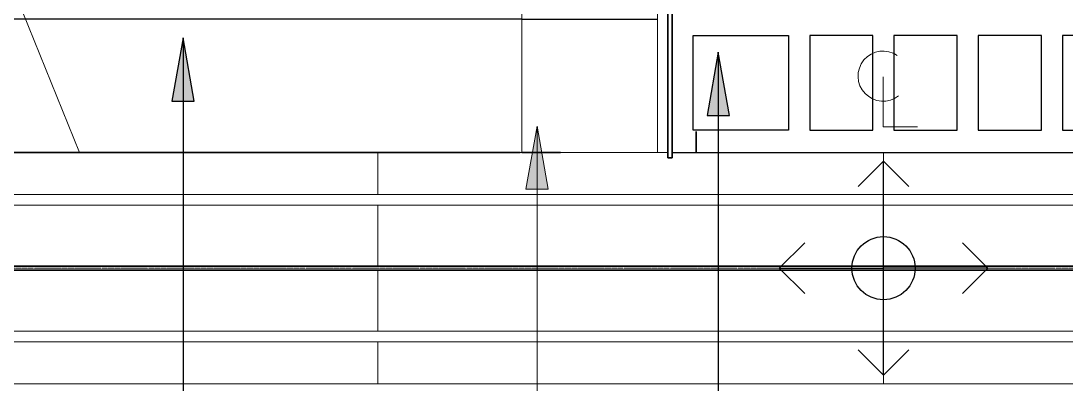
# Model space of a CAD drawing. Header units: millimetres. Extents: x -794868 to -715506, y -16735 to 22434.
# Drawn here: x -765878 to -760915, y 3028 to 4754 of the extents above; entities that cross this region are included whole.
import ezdxf
from ezdxf.xclip import XClip

# ---------------------------------------------------------------- set-up
doc = ezdxf.new("R2010")
doc.units = ezdxf.units.MM
doc.header["$XCLIPFRAME"] = 0
doc.linetypes.add('- SOM Dash 1_8_', pattern=[4.7625, 3.175, -1.5875])
doc.linetypes.add('DPA_Grid _ Level 100', pattern=[10, 5.5, -1.6, 1.3, -1.6])
doc.layers.add('000 - WIPEOUT', color=250, linetype='Continuous')
doc.layers.add('A11_ALU.SOLID SHEET', color=2, linetype='Continuous')
for name, color, linetype, lineweight in [('A-ANNO-NOTE', 3, 'Continuous', 25), ('A-CLNG', 2, 'Continuous', 9), ('A-CLNG-PATT', 2, 'Continuous', 9), ('A-DETL-GENF', 2, 'Continuous', 9), ('A-GLAZ-CURT', 2, 'Continuous', 9), ('G-ANNO-TEXT', 3, 'Continuous', 9), ('I-WALL-E', 2, 'Continuous', 35), ('S-GRID', 251, 'Continuous', 9), ('WALL-E', 2, 'Continuous', 35)]:
    doc.layers.add(name, color=color, linetype=linetype, lineweight=lineweight)

# ---------------------------------------------------------------- blocks, each defined once
blk = doc.blocks.new('Arrow-Stair_Ramp-Direction _EWP-Down_ - Arrow Stair Line-18595208-4262-01 ENLARGED UPPER PLATFORM LEVEL - REFLECTED CEILING PLAN - SHEET 3')
at = {"layer": 'A-DETL-GENF', "lineweight": 9}
for q in [(1796.3, 2632.5), (-304.8, 750), (1796.6, -1132.5)]:
    blk.add_line((2553.9, 750), q, dxfattribs=at)
blk.add_circle((-304.8, 750), 30, dxfattribs=at)
blk = doc.blocks.new('M_Centreline - Centreline-12570908-4262-01 ENLARGED UPPER PLATFORM LEVEL - REFLECTED CEILING PLAN - SHEET 3')
at = {"layer": 'A-ANNO-NOTE', "lineweight": 18}
for p, q in [((-0.011, 0.592), (-0.011, -1.789)), ((-0.011, -1.789), (1.619, -1.789))]:
    blk.add_line(p, q, dxfattribs=at)
blk.add_arc((-0.011, 0.627), 1.191, 55.7755, 308.0372, dxfattribs=at)
blk = doc.blocks.new('DPA_AN_Setting out - Center-8732820-4262-01 ENLARGED UPPER PLATFORM LEVEL - REFLECTED CEILING PLAN - SHEET 3')
at = {"layer": 'A-ANNO-NOTE'}
for p, q in [((-1.206, 3.877), (0, 5.083)), ((1.206, 3.877), (0, 5.083)), ((0, 0), (0, 5.083)), ((-3.744, 1.206), (-4.95, 0)), ((3.744, 1.206), (4.95, 0)), ((-3.744, -1.206), (-4.95, 0)), ((-4.95, 0), (0, 0)), ((4.95, 0), (0, 0)), ((3.744, -1.206), (4.95, 0)), ((0, -5.083), (0, 0)), ((-1.206, -3.877), (0, -5.083)), ((1.206, -3.877), (0, -5.083))]:
    blk.add_line(p, q, dxfattribs=at)
blk.add_circle((0, 0), 1.5, dxfattribs=at)
blk = doc.blocks.new('*U1978')
at = {"layer": 'S-GRID', "linetype": 'DPA_Grid _ Level 100'}
blk.add_line((23665.1, 0), (-49286.1, 0), dxfattribs=at)
blk = doc.blocks.new('System Panel - DPA-AR_Metal Ceiling Rectangular Panel-13139266-4262-01 ENLARGED UPPER PLATFORM LEVEL - REFLECTED CEILING PLAN - SHEET 3')
at = {"layer": 'A-GLAZ-CURT'}
for p, q in [((-786982.4, 4129), (-789107.4, 4129)), ((-789107.4, 4129), (-789107.4, 3929)), ((-789107.4, 3929), (-789107.4, 4129)), ((-789107.4, 4129), (-786982.4, 4129)), ((-786982.4, 3929), (-786982.4, 4129)), ((-786982.4, 4129), (-786982.4, 3929)), ((-789107.4, 3929), (-786982.4, 3929)), ((-786982.4, 3929), (-789107.4, 3929))]:
    blk.add_line(p, q, dxfattribs=at)
blk = doc.blocks.new('System Panel - DPA-AR_Metal Ceiling Rectangular Panel-V23-4262-01 ENLARGED UPPER PLATFORM LEVEL - REFLECTED CEILING PLAN - SHEET 3')
at = {"layer": 'A-GLAZ-CURT'}
for p, q in [((-763507.2, 4129), (-764182.4, 4129)), ((-764182.4, 4129), (-764182.4, 3929)), ((-764182.4, 3929), (-764182.4, 4129)), ((-764182.4, 4129), (-762805.8, 4129)), ((-762805.8, 4129), (-763498.6, 4129)), ((-761782.4, 4129), (-762785.8, 4129)), ((-762785.8, 4129), (-761782.4, 4129)), ((-761782.4, 3929), (-761782.4, 4129)), ((-761782.4, 4129), (-761782.4, 3929)), ((-764182.4, 3929), (-761782.4, 3929)), ((-761782.4, 3929), (-764182.4, 3929))]:
    blk.add_line(p, q, dxfattribs=at)
blk = doc.blocks.new('System Panel - DPA-AR_Metal Ceiling Rectangular Panel-13139259-4262-01 ENLARGED UPPER PLATFORM LEVEL - REFLECTED CEILING PLAN - SHEET 3')
at = {"layer": 'A-GLAZ-CURT'}
for p, q in [((-741107.4, 4129), (-743507.4, 4129)), ((-743507.4, 4129), (-743507.4, 3929)), ((-743507.4, 3929), (-743507.4, 4129)), ((-743507.4, 4129), (-741107.4, 4129)), ((-741107.4, 3929), (-741107.4, 4129)), ((-741107.4, 4129), (-741107.4, 3929)), ((-743507.4, 3929), (-741107.4, 3929)), ((-741107.4, 3929), (-743507.4, 3929))]:
    blk.add_line(p, q, dxfattribs=at)
blk = doc.blocks.new('System Panel - DPA-AR_Metal Ceiling Rectangular Panel-V24-4262-01 ENLARGED UPPER PLATFORM LEVEL - REFLECTED CEILING PLAN - SHEET 3')
at = {"layer": 'A-GLAZ-CURT'}
for p, q in [((-764182.4, 3879), (-766307.4, 3879)), ((-766307.4, 3879), (-766307.4, 3279)), ((-766307.4, 3279), (-766307.4, 3879)), ((-766307.4, 3879), (-764182.4, 3879)), ((-764182.4, 3589), (-764182.4, 3879)), ((-764182.4, 3879), (-764182.4, 3589)), ((-764182.4, 3279), (-764182.4, 3569)), ((-764182.4, 3569), (-764182.4, 3279)), ((-766307.4, 3279), (-764182.4, 3279)), ((-764182.4, 3279), (-766307.4, 3279))]:
    blk.add_line(p, q, dxfattribs=at)
blk = doc.blocks.new('System Panel - DPA-AR_Metal Ceiling Rectangular Panel-V25-4262-01 ENLARGED UPPER PLATFORM LEVEL - REFLECTED CEILING PLAN - SHEET 3')
at = {"layer": 'A-GLAZ-CURT'}
for p, q in [((-761782.4, 3879), (-764182.4, 3879)), ((-764182.4, 3879), (-764182.4, 3589)), ((-764182.4, 3589), (-764182.4, 3879)), ((-764182.4, 3879), (-761782.4, 3879)), ((-761782.4, 3589), (-761782.4, 3879)), ((-761782.4, 3879), (-761782.4, 3589)), ((-764182.4, 3569), (-764182.4, 3279)), ((-764182.4, 3279), (-764182.4, 3569)), ((-761782.4, 3279), (-761782.4, 3569)), ((-761782.4, 3569), (-761782.4, 3279)), ((-764182.4, 3279), (-761782.4, 3279)), ((-761782.4, 3279), (-764182.4, 3279))]:
    blk.add_line(p, q, dxfattribs=at)
blk = doc.blocks.new('*U685')
at = {"layer": 'A-CLNG'}
for p, q in [((-18816.2, 550), (-18816.2, 4315)), ((-18816.2, 4315), (-18816.2, 549.8)), ((-18816.2, 4314.9), (-18816.2, 550)), ((-18816.2, 550), (-18816.2, 4314.9)), ((-18173.4, 550), (-18173.4, 4314.9)), ((-18173.4, 4314.9), (-18173.4, 550)), ((-18816.2, 550), (-18173.4, 550)), ((-18173.4, 550), (-18816.2, 550))]:
    blk.add_line(p, q, dxfattribs=at)
at = {"layer": 'A-GLAZ-CURT'}
for name, p in [('System Panel - DPA-AR_Metal Ceiling Rectangular Panel-13139266-4262-01 ENLARGED UPPER PLATFORM LEVEL - REFLECTED CEILING PLAN - SHEET 3', (767482.4, -3579)), ('System Panel - DPA-AR_Metal Ceiling Rectangular Panel-V23-4262-01 ENLARGED UPPER PLATFORM LEVEL - REFLECTED CEILING PLAN - SHEET 3', (744682.4, -3579)), ('System Panel - DPA-AR_Metal Ceiling Rectangular Panel-13139259-4262-01 ENLARGED UPPER PLATFORM LEVEL - REFLECTED CEILING PLAN - SHEET 3', (726407.4, -3579)), ('System Panel - DPA-AR_Metal Ceiling Rectangular Panel-V24-4262-01 ENLARGED UPPER PLATFORM LEVEL - REFLECTED CEILING PLAN - SHEET 3', (744682.4, -3579)), ('System Panel - DPA-AR_Metal Ceiling Rectangular Panel-V25-4262-01 ENLARGED UPPER PLATFORM LEVEL - REFLECTED CEILING PLAN - SHEET 3', (744682.4, -3579)), ('System Panel - DPA-AR_Metal Ceiling Rectangular Panel-V25-4262-01 ENLARGED UPPER PLATFORM LEVEL - REFLECTED CEILING PLAN - SHEET 3', (747082.4, -3579)), ('System Panel - DPA-AR_Metal Ceiling Rectangular Panel-13139266-4262-01 ENLARGED UPPER PLATFORM LEVEL - REFLECTED CEILING PLAN - SHEET 3', (767482.4, -4479)), ('System Panel - DPA-AR_Metal Ceiling Rectangular Panel-13139259-4262-01 ENLARGED UPPER PLATFORM LEVEL - REFLECTED CEILING PLAN - SHEET 3', (724007.4, -4479)), ('System Panel - DPA-AR_Metal Ceiling Rectangular Panel-13139259-4262-01 ENLARGED UPPER PLATFORM LEVEL - REFLECTED CEILING PLAN - SHEET 3', (726407.4, -4479))]:
    blk.add_blockref(name, p, dxfattribs=at)
blk = doc.blocks.new('*U1020')
at = {"color": 3}
for points in [[(-225, 4150), (225, 4150), (225, 3850), (-225, 3850)], [(-225, 3750), (225, 3750), (225, 3450), (-225, 3450)], [(-225, 3350), (225, 3350), (225, 3050), (-225, 3050)], [(-225, 2950), (225, 2950), (225, 2650), (-225, 2650)]]:
    blk.add_wipeout(points, dxfattribs=at).dxf.layer = '000 - WIPEOUT'
at = {"layer": 'A11_ALU.SOLID SHEET', "color": 0, "linetype": 'ByBlock'}
for points in [[(-225, 3850), (225, 3850), (225, 4150), (-225, 4150)], [(-225, 3450), (225, 3450), (225, 3750), (-225, 3750)], [(-225, 3050), (225, 3050), (225, 3350), (-225, 3350)], [(-225, 2650), (225, 2650), (225, 2950), (-225, 2950)]]:
    blk.add_lwpolyline(points, close=True, dxfattribs=at)
blk = doc.blocks.new('*U1026')
at = {"layer": 'Defpoints'}
blk.add_point((0, 0), dxfattribs=at)
blk.add_wipeout([(225, 250), (225, 703.5), (-225, 703.5), (-225, 250)]).dxf.layer = '000 - WIPEOUT'
at = {"layer": 'A11_ALU.SOLID SHEET', "color": 0}
blk.add_lwpolyline([(225, 250), (225, 703.5), (-225, 703.5), (-225, 250)], close=True, dxfattribs=at)
at = {"layer": 'Defpoints'}
blk.add_point((0, 400), dxfattribs=at)
blk = doc.blocks.new('*U2281')
blk.add_lwpolyline([(-7165.5, 4263), (-7165.5, 5940.1), (-11560, 5940.1), (-11560, 4315), (-18103.4, 4315), (-18103.4, 550), (-9016.6, 550), (-9016.6, 4265)], close=True)
at = {"layer": 'A11_ALU.SOLID SHEET', "color": 0, "linetype": 'ByBlock', "rotation": 90}
blk.add_blockref('*U1020', (-13300, 880.5), dxfattribs=at)
at = {"layer": 'A11_ALU.SOLID SHEET', "color": 0, "linetype": 'ByBlock', "xscale": -1, "rotation": 90}
blk.add_blockref('*U1026', (-17300, 880.5), dxfattribs=at)

msp = doc.modelspace()

# ---------------------------------------------------------------- block references
at = {"layer": 'A11_ALU.SOLID SHEET'}
ref = msp.add_blockref('*U2281', (-744682.4, 3579), dxfattribs=at)
XClip(ref).set_block_clipping_path([(-45801.3280238605, -9620.0077451947), (23704.0078937773, 10334.9999958097)])

# ---------------------------------------------------------------- next in the draw order: hatches: boundary and pattern name
at = {"layer": 'A-ANNO-NOTE'}
for points in [[(-765107.9, 4673.3), (-765160.8, 4373.3), (-765055, 4373.3)], [(-762566.2, 4605.1), (-762619.1, 4305.1), (-762513.3, 4305.1)]]:
    msp.add_hatch(color=256, dxfattribs=at).paths.add_polyline_path(points)
at = {"layer": 'A-CLNG-PATT', "lineweight": 25}
h = msp.add_hatch(dxfattribs=at)
h.set_pattern_fill('FP_8', color=256, style=0, pattern_type=2)
h.set_pattern_definition([(270, (-847673, 6036.5), (-3117.69, -2e-13), [1200, 0]), (270, (-844555.4, 6036.5), (-3117.69, -2e-13), [1200, 0]), (180, (-844555.4, 4911.5), (1e-13, 1200), [3117.69, 0]), (180, (-844555.4, 5961.5), (1e-13, 1200), [3117.69, 0])])
h.paths.add_polyline_path([(-766307.4, 4129), (-763498.6, 4129), (-763498.6, 7894), (-766355, 7894), (-766355, 4129)])
h = msp.add_hatch(dxfattribs=at)
h.set_pattern_fill('FP_13', color=256, style=0, pattern_type=2)
h.set_pattern_definition([(90, (-748294.7, 6036.5), (3600, -2e-13), [1200, 0]), (90, (-751894.7, 6036.5), (3600, -2e-13), [1200, 0]), (0, (-751894.7, 7161.5), (0, -1200), [3600, 0]), (0, (-751894.7, 6111.5), (0, -1200), [3600, 0])])
h.paths.add_polyline_path([(-762855.8, 4129), (-762855.8, 7894), (-763498.6, 7894), (-763498.6, 4129)])
at = {"layer": 'G-ANNO-TEXT'}
msp.add_hatch(color=7, dxfattribs=at).paths.add_polyline_path([(-763426.8, 4254.5), (-763479.7, 3954.5), (-763373.9, 3954.5)])

# ---------------------------------------------------------------- next in the draw order: linework, layer by layer
at = {"layer": 'A-ANNO-NOTE'}
for p, q in [((-765107.9, 4673.3), (-765160.8, 4373.3)), ((-765055, 4373.3), (-765107.9, 4673.3)), ((-765107.9, 4673.3), (-765107.9, -2837.4)), ((-762566.2, 4605.1), (-762619.1, 4305.1)), ((-762513.3, 4305.1), (-762566.2, 4605.1)), ((-762566.2, 4605.1), (-762566.2, -2837.4)), ((-765160.8, 4373.3), (-765055, 4373.3)), ((-762619.1, 4305.1), (-762513.3, 4305.1))]:
    msp.add_line(p, q, dxfattribs=at)
at = {"layer": 'G-ANNO-TEXT', "color": 10}
for p, q in [((-763426.8, 4254.5), (-763479.7, 3954.5)), ((-763373.9, 3954.5), (-763426.8, 4254.5)), ((-763426.8, 4254.5), (-763426.8, -9495.4)), ((-763479.7, 3954.5), (-763373.9, 3954.5))]:
    msp.add_line(p, q, dxfattribs=at)
at = {"layer": 'I-WALL-E'}
for p, q in [((-762805.8, 4129), (-762805.8, 7894)), ((-762805.8, 7894), (-762805.8, 4103.8)), ((-762785.8, 4103.8), (-762785.8, 7894)), ((-762785.8, 7894), (-762785.8, 4129)), ((-762785.8, 4103.8), (-762805.8, 4103.8)), ((-757257.4, 3589), (-766307.4, 3589)), ((-757257.4, 3589), (-766307.4, 3589)), ((-757257.4, 3589), (-766307.4, 3589)), ((-766307.4, 3569), (-757257.4, 3569)), ((-766307.4, 3569), (-757257.4, 3569)), ((-766307.4, 3569), (-757257.4, 3569))]:
    msp.add_line(p, q, dxfattribs=at)
at = {"layer": 'I-WALL-E', "color": 8, "linetype": '- SOM Dash 1_8_'}
for p, q in [((-762670.8, 4129), (-762670.8, 4229.1)), ((-762670.8, 4229.1), (-762670.8, 4129))]:
    msp.add_line(p, q, dxfattribs=at)
at = {"layer": 'WALL-E'}
for p, q in [((-763507.2, 4129), (-766357.4, 4129)), ((-763498.6, 4129), (-763315, 4129)), ((-763315, 4129), (-763498.6, 4129))]:
    msp.add_line(p, q, dxfattribs=at)

# ---------------------------------------------------------------- next in the draw order: block references
for name in ['*U1978', '*U685']:
    msp.add_blockref(name, (-744682.4, 3579))
at = {"layer": 'A-ANNO-NOTE', "xscale": 100, "yscale": 100, "zscale": 100}
for name, p in [('M_Centreline - Centreline-12570908-4262-01 ENLARGED UPPER PLATFORM LEVEL - REFLECTED CEILING PLAN - SHEET 3', (-761782.5, 4429)), ('DPA_AN_Setting out - Center-8732820-4262-01 ENLARGED UPPER PLATFORM LEVEL - REFLECTED CEILING PLAN - SHEET 3', (-761781.8, 3579))]:
    msp.add_blockref(name, p, dxfattribs=at)
at = {"layer": 'A-DETL-GENF', "rotation": 180}
msp.add_blockref('Arrow-Stair_Ramp-Direction _EWP-Down_ - Arrow Stair Line-18595208-4262-01 ENLARGED UPPER PLATFORM LEVEL - REFLECTED CEILING PLAN - SHEET 3', (-763803.4, 6761.5), dxfattribs=at)

doc.saveas('drawing.dxf')
